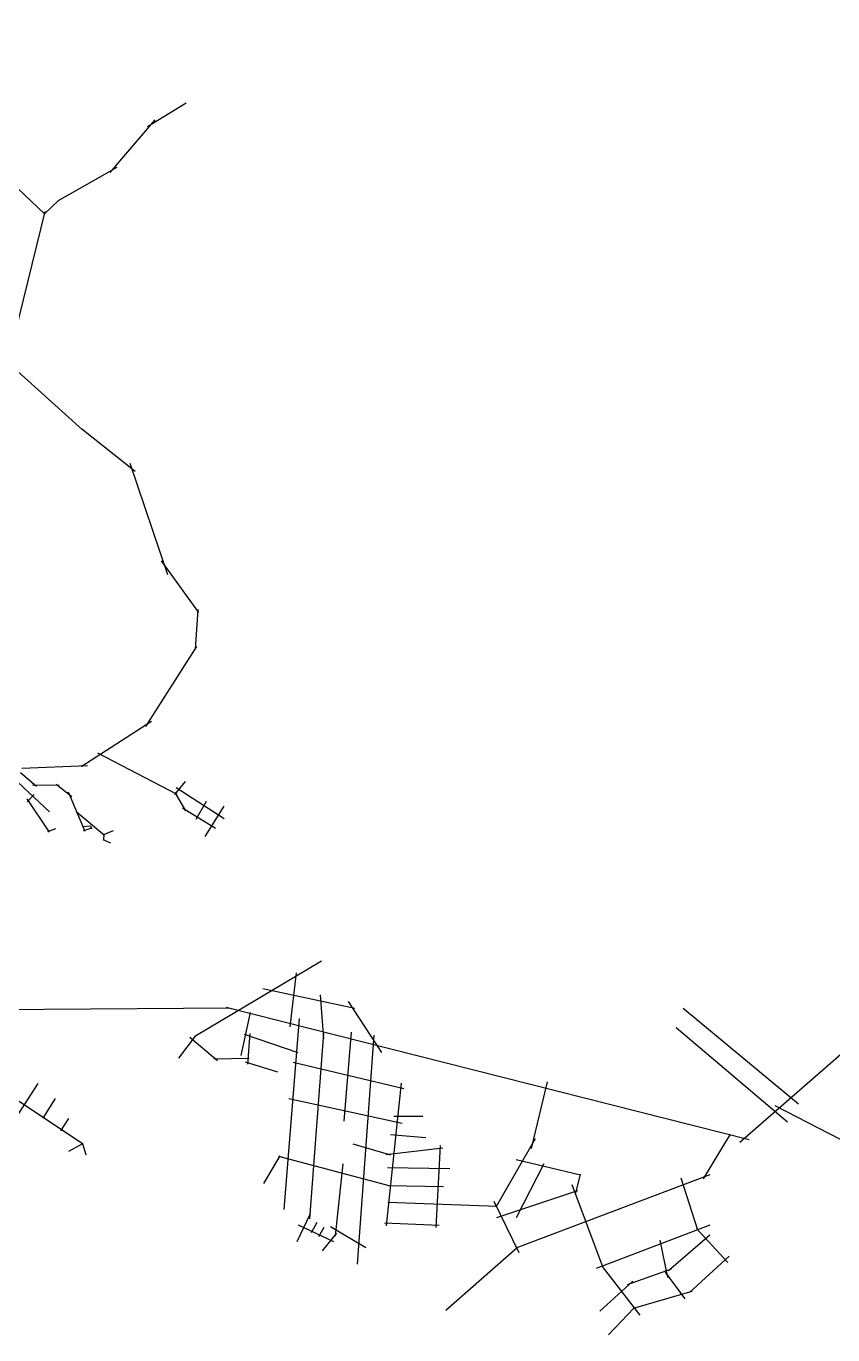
# Model space of a CAD drawing. Extents: x 365797 to 391072, y 6482364 to 6499027.
# Drawn here: x 378228 to 381764, y 6484621 to 6490358 of the extents above; entities that cross this region are included whole.
import ezdxf

# ---------------------------------------------------------------- set-up
doc = ezdxf.new("R2010")
doc.units = 0
doc.layers.get('0').update_dxf_attribs({"linetype": 'CONTINUOUS'})

msp = doc.modelspace()

# ---------------------------------------------------------------- linework, layer by layer
for p, q in [((377440.1, 6490358.5), (378308.9, 6489535.8)), ((378760.1, 6489918), (378929, 6490021.7)), ((378595.5, 6489717.7), (378793.8, 6489948.6)), ((378367.3, 6489592.3), (378626.2, 6489740.2)), ((378308.6, 6489535.8), (378369.8, 6489594.2)), ((378026.4, 6488389), (378311.3, 6489546.2)), ((378474.2, 6488589.3), (378146.8, 6488886.1)), ((378705.2, 6488406.3), (378471.8, 6488591.3)), ((378849.1, 6487952.5), (378683.6, 6488440.6)), ((378984.3, 6487788.6), (378821.2, 6488015.3)), ((378970.7, 6487625.4), (378981.7, 6487801.1)), ((378752.6, 6487287.6), (378975.8, 6487639.5)), ((378469.4, 6487112.7), (378777.3, 6487312.3)), ((378540.3, 6487172.6), (378887.7, 6486991.3)), ((378094.2, 6487134.9), (378330.1, 6486913.9)), ((378208.9, 6487105.5), (378497.1, 6487117.5)), ((378202.4, 6487086.4), (378272.6, 6487026)), ((378255.7, 6487032.3), (378372.2, 6487031.4)), ((378359.7, 6487035.8), (378427.4, 6486981.6)), ((378879, 6486989.5), (378926.7, 6487046.9)), ((378262.6, 6486990.6), (378232.9, 6486957.8)), ((378412.5, 6487001.4), (378485.4, 6486830.1)), ((378879.7, 6486998.9), (378927.1, 6486918.1)), ((378885.7, 6487020.6), (379096.5, 6486884.6)), ((378230.7, 6486970.6), (378328.2, 6486825.6)), ((378913.9, 6486932.4), (379058.4, 6486842.2)), ((378973.6, 6486881.7), (379018.9, 6486960.6)), ((379013.1, 6486805.7), (379096.5, 6486938.7)), ((378447.5, 6486915.9), (378570.7, 6486812.3)), ((378322.3, 6486827.3), (378357.8, 6486841.5)), ((378474.6, 6486849.2), (378512, 6486853.3)), ((378515.5, 6486842.1), (378478.5, 6486830.9)), ((378509.1, 6486854.9), (378514.2, 6486839)), ((378565, 6486813.5), (378611.2, 6486832.5)), ((378568, 6486817.8), (378566.6, 6486790.1)), ((378564.6, 6486793.1), (378598.2, 6486778.9)), ((382318.9, 6486304.2), (381356.7, 6485464.6)), ((379522.5, 6486259.1), (378966.6, 6485929.5)), ((379411.6, 6486207.7), (379384.3, 6485971.4)), ((379266, 6486139.6), (379668.7, 6486053.4)), ((379516.2, 6486112.3), (379531.2, 6485919.7)), ((379639.4, 6486082.6), (379785.8, 6485858.7)), ((379122.6, 6486053.1), (376833.6, 6486036.9)), ((381397.4, 6485476.2), (379105.1, 6486055.7)), ((379210.2, 6486034.2), (379169.7, 6485845.6)), ((379425.2, 6486007.8), (379357, 6485171.5)), ((381107.5, 6486054.1), (381613.7, 6485633.7)), ((379207.8, 6485943.1), (379198.3, 6485808.7)), ((379531.2, 6485944.5), (379469.8, 6485129.5)), ((379652.7, 6485948.7), (379620.9, 6485557.8)), ((381077, 6485968.8), (381564.9, 6485554.5)), ((378968.3, 6485931.1), (378895.5, 6485834.2)), ((378945.3, 6485926.9), (379067.3, 6485824.5)), ((379420.4, 6485857.3), (379185.7, 6485938.3)), ((379680, 6484930.7), (379752.8, 6485935.1)), ((379050, 6485830.8), (379204.9, 6485833.6)), ((379330.8, 6485773.1), (379188.9, 6485816.8)), ((379397.9, 6485816.9), (379884.2, 6485701.9)), ((378025.7, 6485759.6), (378477.2, 6485458.1)), ((378179.1, 6485567.2), (378280.6, 6485723.5)), ((379871.2, 6485724.3), (379805.7, 6485098.6)), ((380443.6, 6485438), (380512.7, 6485730.5)), ((378355.3, 6485657.5), (378300.3, 6485571.9)), ((379379.7, 6485657.8), (379875.7, 6485548.7)), ((382253.4, 6485241.6), (381510.9, 6485625.9)), ((378380.4, 6485516), (378415.4, 6485569.5)), ((379839.3, 6485580.6), (379966.7, 6485580.6)), ((379980.3, 6485485.1), (379825.6, 6485498.8)), ((380288.5, 6485183), (380461.4, 6485482.5)), ((381197.6, 6485304.6), (381315.7, 6485500.9)), ((378414.7, 6485426.7), (378476.9, 6485459.7)), ((378475.4, 6485460.4), (378489.3, 6485410.1)), ((379827.2, 6485408.5), (379661.8, 6485457.8)), ((380053.9, 6485440.4), (379804, 6485411)), ((380025.7, 6485092), (380044.1, 6485451.4)), ((379270.5, 6485285.1), (379340.9, 6485406.7)), ((379334.8, 6485404.9), (379823.1, 6485275)), ((379616.3, 6485371.5), (379583.2, 6485055.3)), ((380375.5, 6485390), (380658.1, 6485322.5)), ((380497.5, 6485371.7), (380375.5, 6485134.1)), ((380085, 6485348.8), (379812, 6485353.3)), ((380376.1, 6485002.1), (381225.9, 6485324.6)), ((380656.7, 6485325.1), (380636.1, 6485243)), ((379814.5, 6485276.1), (380057.7, 6485271.5)), ((380619.5, 6485280.3), (380753.9, 6484920.3)), ((381097.3, 6485309.9), (381171.3, 6485082.3)), ((379812.8, 6485203.5), (380293.1, 6485185.1)), ((380277.9, 6485207.2), (380387.7, 6484981.8)), ((380645.1, 6485252.2), (380290.1, 6485134.1)), ((379416.1, 6485030.6), (379475, 6485153.2)), ((379420.7, 6485103.4), (379575.4, 6485030.6)), ((379501.6, 6485113.2), (379477.9, 6485068.6)), ((379532.6, 6485091.4), (379508.9, 6485051.3)), ((379716.4, 6485003.4), (379561.7, 6485094.3)), ((379798.3, 6485112.6), (380038.1, 6485101.9)), ((381225.4, 6485102.7), (380727.1, 6484912.3)), ((381167.2, 6485088.1), (381304.4, 6484937.8)), ((379588.2, 6485067.2), (379525.3, 6484989.7)), ((381005.8, 6485035.7), (381039.1, 6484872.5)), ((381044.2, 6484903.8), (381225.4, 6485060.1)), ((380068.1, 6484729.8), (380380.8, 6485004.9)), ((381309.4, 6484966.1), (381135.6, 6484806.3)), ((380753.4, 6484921.3), (380918.4, 6484707.7)), ((380863.4, 6484842.5), (381057.2, 6484910.7)), ((380743.5, 6484725), (380887.9, 6484856.7)), ((381029.6, 6484896.2), (381115.6, 6484779.8)), ((381146.1, 6484812), (380888.6, 6484736.7)), ((380891.4, 6484738.7), (380780.1, 6484621.4))]:
    msp.add_line(p, q)

doc.saveas('drawing.dxf')
